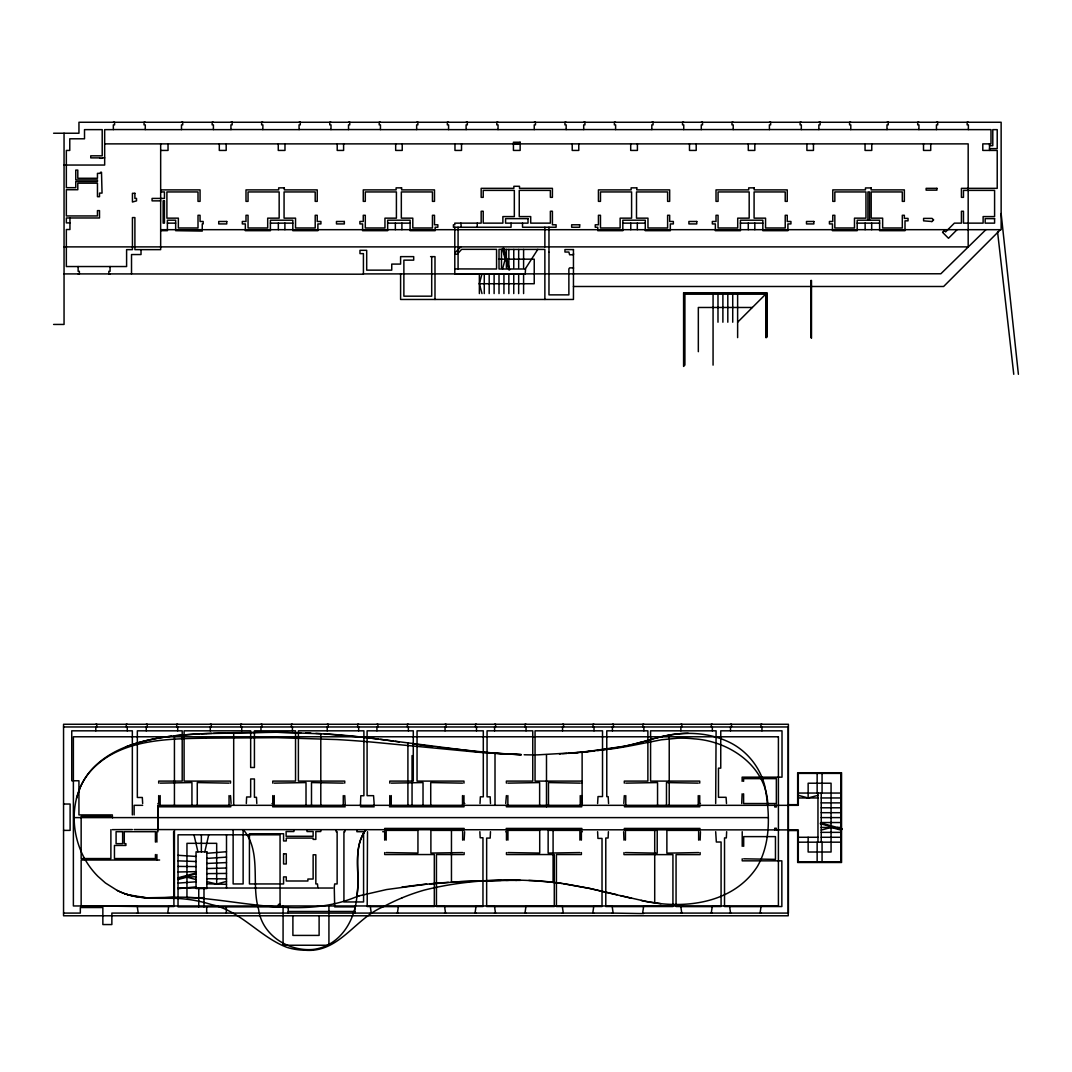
<?xml version="1.0" encoding="UTF-8"?>
<svg xmlns="http://www.w3.org/2000/svg" width="1072" height="1072" viewBox="0 0 1072 1072"><rect width="100%" height="100%" fill="white"/><g stroke="black" fill="none" stroke-linecap="round" stroke-linejoin="round"><path stroke-width="1.5" d="M174.428 829.902L174.428 897.291L146.489 897.787L128.305 894.798A66.437 66.437 0 0 1 117.223 890.443L105.445 882.993L97.967 876.4A80.092 80.092 0 0 1 82.397 854.33C72.548 833.48 71.1 808.342 80.373 787.022A66.424 66.424 0 0 1 89.083 772.631C109.009 748.068 141.477 739.975 171.48 736.183M233.696 805.327L233.696 732.672L268.804 732.203M320.796 805.327L320.796 733.637L315.851 733.369M407.909 805.327L407.909 743.177M495.009 805.327L495.009 753.201L437.818 747.331M555.189 882.511L553.085 882.243L553.085 829.902M582.123 805.327L582.123 752.249L593.942 751.057M117.237 890.443C134.348 899.408 154.127 898.336 172.806 897.344A212.671 212.671 0 0 1 188.417 897.318C243.639 900.493 303.296 919.267 356.788 896.621C360.768 874.739 351.737 849.011 365.793 829.902C352.152 848.354 360.366 873.184 357.03 894.383C355.904 915.649 345.037 937.987 324.575 946.496A41.768 41.768 0 0 1 312.461 949.511C287.899 951.32 262.01 934.972 258.593 909.351C250.942 883.542 261.863 851.905 243.518 829.902M204.806 851.838L208.732 834.807M481.998 293.567L479.372 283.732L481.998 273.909M502.54 268.992L505.167 259.169L502.54 249.347M76.527 798.238L80.373 787.049A64.963 64.963 0 0 1 89.083 772.765C117.665 739.198 165.624 738.809 206.239 738.179M454.796 227.237L454.796 273.909L525.226 273.909L525.575 268.442M525.937 267.893L537.822 249.347M454.796 252.952L460.866 246.882M737.63 322.216L765.797 294.05L765.797 337.613M931.876 221.663L933.618 219.934M942.529 232.316L944.271 230.587M957.082 229.689L948.492 238.279L942.703 232.49M1000.417 229.689L943.628 286.492L573.453 286.492M985.892 229.689L940.854 273.775L363.421 273.909L363.421 253.608L359.978 253.608L359.978 250.325L366.691 250.325L366.691 270.144L391.749 270.144L391.749 264.087L400.593 264.087L400.593 256.637L413.698 256.637L413.698 260.148L403.876 260.148L403.876 296.18L431.708 296.18L431.708 256.637M125.612 746.956C151.299 737.134 179.024 734.682 206.293 733.596L201.59 733.784M356.788 896.621L359.08 895.87M359.053 895.87L386.536 889.559L426.629 884.132M645.009 741.127L646.979 740.578M648.935 740.015L652.888 738.93M643.039 741.677L637.143 743.285A262.104 262.104 0 0 1 624.909 746.166L582.779 752.209L537.983 754.849A280.944 280.944 0 0 1 524.355 754.768L524.168 754.755M178.032 877.821L196.042 872.997M178.032 878.665L196.042 873.841M178.032 879.536L186.957 877.151L196.122 879.603M206.856 881.626L216.678 884.052L226.5 881.412M798.305 795.33L808.141 797.957L817.963 795.33M821.232 830.076L831.068 827.437L840.89 830.076M655.206 738.3C678.522 731.573 704.291 731.077 726.789 741.074C745.536 749.14 759.767 766.158 764.778 785.91C769.884 812.415 771.183 842.23 757.422 866.431C732.806 904.58 682.261 909.847 641.11 900.426M658.891 737.348L637.143 743.285A264.275 264.275 0 0 1 621.599 746.836L597.667 750.614M660.928 736.853L665.029 735.941M667.119 735.513L669.223 735.111A110.322 110.322 0 0 1 688.197 733.288M178.032 888.675L196.042 886.866M429.711 883.837L448.324 882.31M580.796 752.37L582.123 752.249M578.13 752.598L575.396 752.825M206.856 853.312L226.5 851.704M571.577 753.12L612.032 748.872A436.17 436.17 0 0 0 637.143 744.517L661.37 739.787L677.598 738.219A117.129 117.129 0 0 1 694.401 738.876C730.059 741.208 767.163 766.788 767.793 805.327M572.622 753.04L568.361 753.348M178.032 883.114L196.042 881.8M566.914 753.455L562.478 753.75M206.856 858.391L226.5 857.144M559.45 753.938L560.964 753.844M196.203 734.052L181.463 735.111A324.561 324.561 0 0 0 174.428 735.834L174.428 805.327M198.079 733.958L199.874 733.864M206.856 863.469L226.5 862.571M183.057 877.311L196.042 876.722M211.733 733.382L206.44 733.583L277.286 732.243L327.429 734.039A777.548 777.548 0 0 1 355.69 736.41L378.496 739.064M213.475 733.315L225.415 732.913M477.965 880.876L451.459 882.109L451.459 829.902M227.09 732.859L233.696 732.672M206.856 868.548L226.5 868.012M482.507 880.742L501.066 880.42M178.032 871.978L196.042 871.657M206.4 738.166L277.125 737.683L336.822 739.559A1098.666 1098.666 0 0 1 374.342 742.306L477.723 752.209A1303.204 1303.204 0 0 0 521.3 754.648L495.009 753.201M562.143 883.475C516.289 877.553 468.893 878.866 424.003 890.175A202.112 202.112 0 0 0 401.987 897.88M206.856 873.626L226.5 873.439M508.49 880.38L461.107 881.559L424.003 884.4A609.084 609.084 0 0 0 401.987 887.12M505.837 880.38L516.878 880.367M113.337 129.551L145.283 129.551M181.476 129.551L213.408 129.551M230.936 129.551L262.868 129.551M299.061 129.551L330.993 129.551M348.521 129.551L380.453 129.551M416.646 129.551L448.578 129.551M466.106 129.551L498.038 129.551M534.231 129.551L566.163 129.551M583.691 129.551L615.623 129.551M651.816 129.551L683.748 129.551M701.276 129.551L733.208 129.551M769.401 129.551L801.333 129.551M818.861 129.551L850.793 129.551M886.986 129.551L918.932 129.551M936.446 129.551L968.378 129.551M53.6 133.236L78.953 133.236L78.953 122.262L114.57 122.262L114.57 124.875L113.337 124.875L113.337 129.632L104.667 129.632L104.667 165.048L64.052 165.048M104.667 143.876L968.177 143.876L968.177 246.882L64.052 246.882M989.51 145.685L992.793 145.685L992.793 129.632L997.215 129.632L997.215 148.633L989.51 148.633M160.666 150.428L168.036 150.428L168.036 143.876M99.951 157.879L90.745 157.879L90.745 155.829L102.202 155.829L102.202 129.632L84.514 129.632L84.514 138.797L69.774 138.797L69.774 150.428L66.343 150.428L66.343 187.68L75.764 187.68L75.764 181.543L97.458 181.543L97.458 179.908L75.764 179.908L75.764 170.086L77.8 170.086L77.8 178.274L97.458 178.274L97.458 173.356L99.991 173.356L100.527 172.203M102.095 157.879L104.667 157.879M99.991 158.294L102.041 158.294M101.505 172.203L102.041 193.094L99.508 193.094L99.508 196.699L97.458 196.699L97.458 183.178L77.8 183.178L77.8 189.731L66.343 189.731L66.343 215.941L97.458 215.941L97.458 210.608L99.508 210.608L99.508 217.978L66.343 217.978L66.343 222.896L69.948 222.896M160.666 200.866L152.077 200.866L152.077 198.414L164.445 198.414L164.445 191.942L161.095 191.942L161.095 189.891L200.062 189.891L200.062 201.362L198.012 201.362L198.012 191.942L166.897 191.942L166.897 218.152L178.354 218.152L178.354 227.974L198.012 227.974L198.012 215.284L200.062 215.284L200.062 221.475L203.171 221.475L203.171 223.927L202.246 223.927L202.246 231.083L175.661 230.681L175.661 220.189L167.393 220.189L167.393 230.681L160.666 230.681M481.864 211.264L481.167 211.264L481.167 223.137L454.796 223.137L454.796 224.785L453.416 224.785L453.416 227.237L511.063 227.237L511.063 223.137M482.521 211.264L483.217 211.264L483.217 223.137L502.875 223.137L502.875 216.584L514.332 216.584L514.332 190.387L483.217 190.387L483.217 197.342L481.167 197.342L481.167 188.337L513.863 188.337L513.863 186.287L519.505 186.287L519.505 188.337L552.415 188.337L552.415 197.342L550.365 197.342L550.365 190.387L519.25 190.387L519.25 216.584L530.707 216.584L530.707 223.137L550.365 223.137L550.365 211.264L551.062 211.264M551.718 211.264L552.415 211.264L552.415 224.785L556.1 224.785L556.1 227.237L522.52 227.237L522.52 223.137M167.393 223.137L175.661 223.137M270.399 223.137L292.83 223.137M387.662 223.137L410.094 223.137M622.832 223.137L645.264 223.137M740.337 223.137L762.849 223.137M857.185 223.137L879.616 223.137M160.666 229.689L1001.141 229.689L1001.141 122.262L967.158 122.262L967.158 124.875L968.378 124.875L968.378 129.632L990.984 129.632L990.984 143.876L982.796 143.876L982.796 150.428L997.215 150.428L997.215 188.337L961.423 188.337L961.423 197.342L963.473 197.342L963.473 190.387L994.588 190.387L994.588 216.584L983.118 216.584L983.118 223.137L963.473 223.137L963.473 211.264L961.423 211.264L961.423 223.137L954.375 223.137L945.598 231.914L944.445 230.761M503.304 249.347L499.016 249.347L499.016 268.992L525.226 268.992M504.121 249.428L544.871 249.428L544.871 299.463M548.971 252.041L548.971 227.237M573.453 253.541L573.453 268.362M454.796 254.171L457.262 254.171L461.643 249.347L496.564 249.347L496.564 268.992L454.796 268.911M430.569 256.637L434.991 256.637L434.991 299.463M499.016 259.169L505.167 259.169M506.761 259.169L534.231 259.169L534.231 283.732L479.372 283.732M64.052 273.909L79.355 273.909L79.355 271.296L78.135 271.296L78.135 266.539M363.421 274.204L108.835 273.909L108.835 271.296L110.068 271.296L110.068 266.539M765.797 294.05L684.901 294.05L684.901 365.137M752.37 307.476L698.328 307.476L698.328 351.696M53.6 324.441L64.052 324.441L64.052 133.236M63.556 726.963L788.228 726.963L788.228 915.783L63.556 915.783L63.556 724.27L96.802 724.27L96.802 726.883M798.305 793.052L840.89 793.052M798.305 797.957L817.963 797.957M821.232 797.957L840.89 797.957M821.232 802.874L840.89 802.874M142.656 803.531L142.321 797.474L137.337 797.474L137.337 730.823L182.2 730.823L182.2 781.099L158.696 781.099L158.696 783.136M157.879 803.531L158.696 803.531L158.696 795.585M231.083 803.531L230.52 795.585M246.319 803.531L246.64 796.978L250.66 796.978L250.66 778.969L254.426 778.969L254.426 797.3L256.476 797.3L256.798 803.531M272.033 803.531L272.77 803.531L272.77 795.585M464.792 803.531L463.975 803.531L463.975 795.585M480.015 803.531L480.35 796.818L483.298 796.818L483.298 730.823L417.048 730.823L417.048 781.099L463.975 781.099L463.975 783.136M490.494 803.531L490.172 796.818L487.063 796.818L487.063 730.823L532.757 730.823L532.757 781.099L506.386 781.099L506.386 783.136M505.729 803.531L506.386 795.585M582.377 803.531L581.721 795.585M597.6 803.531L598.015 796.563L602.518 796.563L602.518 730.823L535.049 730.823L535.049 781.099L581.721 781.099L581.721 783.136M608.574 803.531L608.172 796.657L606.779 796.657L606.779 730.823L647.877 730.823L647.877 781.099L624.306 781.099L624.306 783.136M623.81 803.531L624.306 795.585M700.458 803.531L699.721 803.531L699.721 795.585M715.681 803.531L716.096 730.823L650.583 730.823L650.583 781.099L699.721 781.099L699.721 783.136M726.494 803.531L726.079 797.3L718.468 797.3L718.468 768.155L720.759 768.155L720.759 730.823L782.011 730.823L782.011 777.16L742.132 777.16L742.132 781.341M741.717 803.531L742.132 793.789M63.556 804.027L70.109 804.027L70.109 830.385L63.556 830.385M788.402 804.67L797.662 804.67L797.662 772.738L841.547 772.738L841.547 862.491L797.662 862.491L797.662 830.545L788.402 830.545M345.238 805.005L344.742 795.585M360.46 805.005L360.795 795.746L363.904 795.746L363.904 730.823L298.391 730.823L298.391 781.099L344.742 781.099L344.742 783.136M374.222 805.005L373.565 795.665L367.093 795.665L367.093 730.823L413.283 730.823L413.283 781.099L389.779 781.099L389.779 783.136M142.656 805.327L134.134 805.327L134.134 814.908M158.214 806.801L230.761 806.801L230.761 805.327M345.238 806.801L272.69 806.801L272.69 805.327M360.46 806.801L374.222 806.801M389.458 806.801L463.975 806.801L463.975 805.327M821.232 807.792L840.89 807.792M821.232 812.697L840.89 812.697M74.075 817.614L767.793 817.614M821.232 817.614L840.89 817.614M821.232 822.532L840.89 822.532M821.232 827.437L834.123 827.437M837.286 827.437L840.89 827.437M158.053 831.698L156.901 831.698L156.901 842.096M173.61 831.698L173.932 906.537L168.693 906.537L167.714 913.089L371.274 913.089L370.296 906.537L367.187 906.537L367.508 831.698M382.744 831.698L384.701 831.698L384.701 840.126M464.618 831.698L464.136 840.126M479.854 831.698L480.176 837.755L482.963 837.755L482.963 906.537L476.008 906.537L475.03 913.089L495.492 913.089L494.514 906.537L486.648 906.537L486.648 838.09L490.172 838.09L490.494 831.698M505.729 831.698L506.466 831.698L506.466 840.126M582.377 831.698L581.386 831.698L581.386 840.126M597.6 831.698L597.935 838.411L602.022 838.411L602.022 906.537L593.754 906.537L592.776 913.089L613.157 913.089L612.179 906.537L605.787 906.537L605.787 838.009L608.092 838.009L608.414 831.698M623.649 831.698L623.971 840.126M700.458 831.698L700.123 840.126M715.681 831.698L716.337 842.016L721.081 842.016L721.081 906.537L712.25 906.537L711.259 913.089L730.581 913.089L729.603 906.537L724.525 906.537L724.525 837.915L726.334 837.915L726.655 831.698M821.232 832.354L840.89 832.354M798.305 837.272L817.963 837.272M821.232 837.272L840.89 837.272M798.305 842.177L840.89 842.177M159.607 860.025L81.15 860.025L81.15 905.719L137.243 906.537L138.234 913.089L111.863 913.089L111.863 924.56L102.858 924.56L102.858 907.528L80.333 907.528L80.333 913.089L63.556 913.089M178.032 888.031L317.888 888.031L317.473 883.944L315.838 883.944L315.838 854.786L313.131 854.786L313.131 879.027L307.892 879.027L307.892 880.996L286.278 880.996L286.278 876.896L283.571 876.896L283.571 883.944L249.428 883.944L249.428 833.748L283.571 833.748L283.571 840.957L286.278 840.957L286.278 838.09L313.131 838.09L313.131 839.389L315.838 839.389L315.838 831.537L320.756 831.537L320.756 829.902M318.706 888.031L332.789 888.031M203.988 897.693L186.957 897.693L186.957 843.329L216.678 843.329L216.678 884.052M280.06 904.406L278.412 904.406L278.412 906.872L178.032 906.872L178.032 834.807L280.06 834.807L280.06 906.872L288.247 906.872L288.247 913.089M137.243 906.617L168.693 906.617M370.296 906.617L398.382 906.617M444.558 906.617L476.008 906.617M494.514 906.617L525.95 906.617M562.318 906.617L593.754 906.617M612.179 906.617L643.629 906.617M680.8 906.617L712.25 906.617M729.603 906.617L761.053 906.617M288.247 911.455L354.819 911.455M643.629 913.585L612.179 913.089M515.525 880.367L520.456 880.38M274.325 732.23L300.75 732.725M178.032 866.417L196.042 866.578M206.856 878.705L226.5 878.879M206.856 883.784L226.5 884.32M178.032 860.856L196.042 861.513M305.842 732.913L310.867 733.127M324.226 733.838L367.736 737.737L477.723 751.807A862.33 862.33 0 0 0 521.3 754.648M178.032 855.295L196.042 856.434M550.057 881.894L537.889 880.822A198.856 198.856 0 0 0 528.818 880.434M551.571 882.068L553.085 882.243M660.942 903.696L646.295 901.472L620.433 895.602M380.56 739.345L393.022 741.047M556.234 882.645L560.388 883.207M432.646 746.648L412.733 743.874M395.126 741.342L399.347 741.945M561.42 883.368L588.917 888.273L616.882 894.731M563.47 883.663L565.493 883.985M566.512 884.145L590.498 888.608L631.73 898.336M820.495 822.934L842.069 828.723M820.281 823.725L841.855 829.514M124.875 893.686C141.383 899.569 159.112 897.947 176.29 898.403A133.209 133.209 0 0 1 211.211 904.513C240.905 910.825 259.598 936.901 286.948 947.367A64.936 64.936 0 0 0 305.212 950.234C339.342 953.008 355.247 918.128 383.508 906.657A209.804 209.804 0 0 1 401.987 897.88M933.444 219.76L932.077 218.393L923.595 218.393L923.595 220.845L931.702 221.489M503.84 248.289L509.629 269.876M503.023 248.289L508.811 269.876M193.992 834.807L197.931 851.838M997.563 231.82L1013.764 374.302M1001.141 213.542L1018.4 374.302M989.51 143.876L989.51 150.428M968.378 122.262L936.446 122.262M930.724 143.876L930.724 150.428L923.515 150.428L923.515 143.876M918.932 122.262L886.986 122.262M871.764 143.876L871.764 150.428L865.05 150.428L865.05 143.876M871.683 223.137L871.683 229.689M869.553 220.189L869.553 191.942L867.918 191.942L867.918 220.189M865.131 223.137L865.131 229.689M850.793 122.262L818.861 122.262M831.068 825.775L831.068 783.217L808.141 783.217L808.141 797.957M831.068 826.619L831.068 852.012L808.141 852.012L808.141 837.272M822.063 773.394L822.063 793.052M822.063 842.177L822.063 861.834M821.232 793.052L821.232 842.177M817.963 793.052L817.963 842.177M817.145 773.394L817.145 793.052M817.145 842.177L817.145 861.834M813.46 143.876L813.46 150.428L806.908 150.428L806.908 143.876M811.491 280.435L811.491 338.27M810.834 280.462L810.834 337.613M801.333 122.262L769.401 122.262M776.356 805.327L776.356 806.975L774.721 806.975L774.721 805.327M776.356 829.902L776.356 828.254L774.721 828.254L774.721 829.902M767.11 336.956L767.11 292.75L683.588 292.75L683.588 366.436M766.453 337.613L766.453 293.393L684.244 293.393L684.244 365.78M761.951 724.27L730.501 724.27M761.951 726.883L761.951 730.823M761.053 913.089L729.603 913.089M760.959 726.883L760.959 724.27L788.402 724.27L788.402 913.089L760.061 913.089L761.053 906.537L781.85 906.537L781.85 860.843L742.213 860.843L742.213 858.806M754.822 143.876L754.822 150.428L748.283 150.428L748.283 143.876M754.822 223.137L754.822 229.689M748.283 223.137L748.283 229.689M743.687 846.357L743.687 836.616L775.458 836.616L775.458 859.369L743.687 858.806M743.606 781.341L743.606 778.634L776.356 778.634L776.356 803.531L743.606 803.531L743.606 793.789M742.213 831.698L742.213 846.357M737.63 294.05L737.63 337.613M733.208 122.262L701.276 122.262M732.725 294.05L732.725 322.216M731.493 726.883L731.493 724.27L711.339 724.27L711.339 726.883M730.501 726.883L730.501 730.823M727.808 294.05L727.808 322.216M722.89 294.05L722.89 322.216M717.985 294.05L717.985 322.216M713.068 294.05L713.068 365.137M712.331 724.27L680.881 724.27M712.331 726.883L712.331 730.823M712.25 913.089L680.8 913.089M700.123 852.575L700.123 854.625L676.057 854.625L676.057 906.537L680.8 906.537L681.779 913.089L642.637 913.089L643.629 906.537L672.935 906.537L672.935 854.625L623.971 854.625L623.971 852.575M699.962 829.902L699.962 828.428L624.306 828.428L624.306 829.902M699.802 805.327L699.802 806.801L624.467 806.801L624.467 805.327M698.649 840.126L698.649 830.385L666.878 830.385L666.878 853.151L698.649 852.575M698.247 783.136L666.476 782.573L666.476 805.327M698.247 795.585L698.247 805.327M696.197 143.876L696.197 150.428L689.484 150.428L689.484 143.876M683.748 122.262L651.816 122.262M681.859 726.883L681.859 724.27L642.892 724.27L642.892 726.883M680.881 726.883L680.881 730.823M669.223 735.111L669.223 805.327M657.551 805.327L657.551 782.573L625.78 783.136M654.711 829.902L654.711 902.892M643.87 724.27L612.42 724.27M643.87 726.883L643.87 730.823M637.411 143.876L637.411 150.428L630.698 150.428L630.698 143.876M637.317 223.137L637.317 229.689M630.778 223.137L630.778 229.689M625.78 795.585L625.78 805.327M625.445 840.126L625.445 830.385L657.216 830.385L657.216 853.151L625.445 852.575M615.623 122.262L583.691 122.262M613.412 726.883L613.412 724.27L593.017 724.27L593.017 726.883M612.42 726.883L612.42 730.823M594.009 724.27L562.559 724.27M594.009 726.883L594.009 730.823M593.754 913.089L562.318 913.089M581.721 805.327L581.721 806.801L506.386 806.801L506.386 805.327M581.882 829.902L581.882 828.428L506.225 828.428L506.225 829.902M581.386 852.575L581.386 854.545L556.422 854.545L556.422 906.537L562.318 906.537L563.296 913.089L524.972 913.089L525.95 906.537L554.291 906.537L554.291 854.545L506.466 854.545L506.466 852.575M580.247 783.136L548.475 782.573L548.475 805.327M580.247 795.585L580.247 805.327M579.912 840.126L579.912 830.385L548.14 830.385L548.14 853.071L579.912 852.575M578.773 143.876L578.773 150.428L572.22 150.428L572.22 143.876M566.163 122.262L534.231 122.262M563.537 726.883L563.537 724.27L525.052 724.27L525.052 726.883M562.559 726.883L562.559 730.823M548.971 252.282L548.971 294.867L568.87 294.867L568.87 268.938L569.607 267.879L573.453 267.879L573.453 299.463L400.593 299.463L400.593 273.909M546.492 754.608L546.492 806.801M544.871 227.237L544.871 246.882M539.631 805.327L539.631 782.573L507.86 783.136M526.044 724.27L494.594 724.27M526.044 726.883L526.044 730.823M525.95 913.089L494.514 913.089M523.592 249.428L523.592 267.692M523.592 275.223L523.592 293.567M519.17 143.876L514.413 143.876M518.674 249.428L518.674 267.692M518.674 275.223L518.674 293.567M513.756 249.428L513.756 267.692M513.756 275.223L513.756 293.567M508.852 249.428L508.852 266.955M508.852 275.223L508.852 293.567M507.86 795.585L507.86 805.327M507.94 840.126L507.94 830.385L539.712 830.385L539.712 853.071L507.94 852.575M506.386 249.428L506.386 257.789M506.386 260.844L506.386 267.692M503.934 275.223L503.934 293.567M501.482 249.347L501.482 267.692M499.016 275.223L499.016 293.567M498.038 122.262L466.106 122.262M495.572 726.883L495.572 724.27L475.512 724.27L475.512 726.883M494.594 726.883L494.594 730.823M494.112 275.223L494.112 293.567M489.194 275.223L489.194 293.567M484.276 275.223L484.276 293.567M479.372 275.223L479.372 293.567M477.241 223.137L477.241 227.237M476.491 724.27L445.054 724.27M476.491 726.883L476.491 730.823M476.008 913.089L444.558 913.089M464.136 829.902L464.136 828.428L384.701 828.428L384.701 829.902M464.136 852.575L464.136 854.545L436.451 854.545L436.451 906.537L444.558 906.537L445.55 913.089L397.39 913.089L398.382 906.537L434.321 906.537L434.321 854.545L384.701 854.545L384.701 852.575M462.501 783.136L430.73 782.573L430.73 805.327M462.501 795.585L462.501 805.327M462.662 840.126L462.662 830.385L430.89 830.385L430.89 853.071L462.662 852.575M461.523 143.876L461.523 150.428L454.97 150.428L454.97 143.876M461.268 227.237L460.866 223.137M458.079 227.237L458.079 268.992M448.578 122.262L416.646 122.262M446.032 726.883L446.032 724.27L407.387 724.27L407.387 726.883M445.054 726.883L445.054 730.823M423.025 805.327L423.025 782.573L391.253 783.136M412.05 755.572L412.05 805.327M408.365 724.27L376.929 724.27M408.365 726.883L408.365 730.823M402.228 143.876L402.228 150.428L395.675 150.428L395.675 143.876M401.906 223.137L401.906 229.689M398.382 913.089L370.296 913.089M395.354 223.137L395.354 229.689M391.253 795.585L391.253 805.327M389.779 795.585L389.779 805.005M386.175 840.126L386.175 830.385L417.946 830.385L417.946 853.071L386.175 852.575M380.453 122.262L348.521 122.262M377.907 726.883L377.907 724.27L357.686 724.27L357.686 726.883M376.929 726.883L376.929 730.823M358.664 724.27L327.215 724.27M358.664 726.883L358.664 730.823M356.869 829.902L356.869 831.698L363.582 831.698L363.582 901.954L343.924 901.954L343.924 831.698L344.903 831.698L344.903 829.902M354.819 913.089L354.819 906.872L334.678 906.872L334.263 887.214L334.678 883.944L337.131 883.944L337.131 831.698L336.152 831.698L336.152 829.902M343.603 143.876L343.603 150.428L337.211 150.428L337.211 143.876M343.268 783.136L311.496 782.573L311.496 805.327M343.268 795.585L343.268 805.327M330.993 122.262L299.061 122.262M328.93 905.961L328.93 945.249L283.075 945.249L283.075 905.961M328.206 726.883L328.206 724.27L291.437 724.27L291.437 726.883M327.215 726.883L327.215 730.823M319.108 915.783L319.108 935.414L292.897 935.414L292.897 915.783M307.007 829.902L307.007 831.537L313.131 831.537L313.131 836.281L286.117 836.281L286.117 831.537L293.902 831.537L293.902 829.902M306.016 805.327L306.016 782.573L274.244 783.136M292.415 724.27L260.978 724.27M292.415 726.883L292.415 730.823M284.978 143.876L284.978 150.428L278.264 150.428L278.264 143.876M284.897 223.137L284.897 229.689M278.345 223.137L278.345 229.689M274.244 795.585L274.244 805.327M272.77 783.136L272.77 781.099L295.537 781.099L295.537 730.823L254.426 730.823L254.426 767.498L250.66 767.498L250.66 730.823L184.089 730.823L184.089 781.099L230.52 781.099L230.52 783.136M262.868 122.262L230.936 122.262M261.957 726.883L261.957 724.27L240.744 724.27L240.744 726.883M260.978 726.883L260.978 730.823M243.13 829.902L243.13 883.944L233.133 883.944L233.133 829.902M241.736 724.27L210.286 724.27M241.736 726.883L241.736 730.823M229.046 783.136L197.275 782.573L197.275 805.327M229.046 795.585L229.046 805.327M226.5 834.807L226.5 888.031M226.179 143.876L226.179 150.428L219.304 150.428L219.304 143.876M226.339 906.872L226.339 913.089M213.408 122.262L181.476 122.262M211.278 726.883L211.278 724.27L176.719 724.27L176.719 726.883M210.286 726.883L210.286 730.823M206.682 906.872L206.682 913.089M203.988 888.527L203.988 906.872M201.362 834.807L201.362 851.838M198.749 888.527L198.749 906.872M191.942 805.327L191.942 782.573L160.17 783.136M177.697 724.27L146.261 724.27M177.697 726.883L177.697 730.823M168.693 913.089L137.243 913.089M160.666 143.876L160.666 249.642L134.898 249.642L134.898 217.576L132.432 217.576L132.432 249.642L126.603 249.642L126.603 266.539L66.343 266.539L66.343 229.529L69.948 229.529L69.948 217.978M160.17 795.585L160.17 805.327M158.053 805.327L158.053 829.902M157.879 829.902L157.879 805.327L798.305 805.327L798.305 773.394L840.89 773.394L840.89 861.834L798.305 861.834L798.305 829.902L134.134 829.567M156.901 854.545L156.901 860.025M155.427 842.096L155.427 831.698L124.272 831.698L124.272 843.651L125.906 843.651L125.906 845.46L114.449 845.46L114.449 858.551L155.427 858.551L155.427 854.545M147.239 726.883L147.239 724.27L126.282 724.27L126.282 726.883M146.261 726.883L146.261 730.823M145.283 122.262L113.337 122.262M141.022 249.642L141.022 254.546L131.521 254.546L131.521 273.909M132.338 814.908L132.338 730.823L71.744 730.823L71.744 780.764L78.939 780.764L78.939 814.908L112.359 814.908L112.359 817.199M132.338 829.567L112.359 829.648M127.26 724.27L95.81 724.27M127.26 726.883L127.26 730.823M112.52 817.038L112.52 817.856M110.885 817.199L110.885 816.382L81.15 816.382L81.15 858.551L110.885 858.551L110.885 829.648M110.068 273.909L78.135 273.909M95.81 726.883L95.81 730.823M283.571 853.808L283.571 863.965L286.278 863.965L286.278 853.808L283.571 853.808M182.696 122.262L144.05 122.262L144.05 124.875L145.283 124.875L145.283 129.632L181.476 129.632L181.476 124.875L182.696 124.875L182.696 122.262M232.155 122.262L212.176 122.262L212.176 124.875L213.408 124.875L213.408 129.632L230.936 129.632L230.936 124.875L232.155 124.875L232.155 122.262M300.281 122.262L261.635 122.262L261.635 124.875L262.868 124.875L262.868 129.632L299.061 129.632L299.061 124.875L300.281 124.875L300.281 122.262M349.74 122.262L329.761 122.262L329.761 124.875L330.993 124.875L330.993 129.632L348.521 129.632L348.521 124.875L349.74 124.875L349.74 122.262M417.866 122.262L379.22 122.262L379.22 124.875L380.453 124.875L380.453 129.632L416.646 129.632L416.646 124.875L417.866 124.875L417.866 122.262M467.325 122.262L447.346 122.262L447.346 124.875L448.578 124.875L448.578 129.632L466.106 129.632L466.106 124.875L467.325 124.875L467.325 122.262M535.464 122.262L496.805 122.262L496.805 124.875L498.038 124.875L498.038 129.632L534.231 129.632L534.231 124.875L535.464 124.875L535.464 122.262M584.923 122.262L564.944 122.262L564.944 124.875L566.163 124.875L566.163 129.632L583.691 129.632L583.691 124.875L584.923 124.875L584.923 122.262M653.049 122.262L614.39 122.262L614.39 124.875L615.623 124.875L615.623 129.632L651.816 129.632L651.816 124.875L653.049 124.875L653.049 122.262M702.508 122.262L682.529 122.262L682.529 124.875L683.748 124.875L683.748 129.632L701.276 129.632L701.276 124.875L702.508 124.875L702.508 122.262M770.634 122.262L731.988 122.262L731.988 124.875L733.208 124.875L733.208 129.632L769.401 129.632L769.401 124.875L770.634 124.875L770.634 122.262M820.093 122.262L800.114 122.262L800.114 124.875L801.333 124.875L801.333 129.632L818.861 129.632L818.861 124.875L820.093 124.875L820.093 122.262M888.219 122.262L849.573 122.262L849.573 124.875L850.793 124.875L850.793 129.632L886.986 129.632L886.986 124.875L888.219 124.875L888.219 122.262M937.678 122.262L917.699 122.262L917.699 124.875L918.932 124.875L918.932 129.632L936.446 129.632L936.446 124.875L937.678 124.875L937.678 122.262M520.148 142.241L513.434 142.241L513.434 150.428L520.148 150.428L520.148 142.241M284.335 187.855L278.68 187.855L278.68 189.891L245.997 189.891L245.997 201.362L248.047 201.362L248.047 191.942L279.162 191.942L279.162 218.152L267.692 218.152L267.692 227.974L248.047 227.974L248.047 215.284L245.997 215.284L245.997 221.475L242.312 221.475L242.312 223.927L245.341 223.927L245.341 230.681L270.399 230.681L270.399 220.189L292.83 220.189L292.83 230.681L317.888 230.681L317.888 223.927L320.917 223.927L320.917 221.475L317.232 221.475L317.232 215.284L315.195 215.284L315.195 227.974L295.537 227.974L295.537 218.152L284.067 218.152L284.067 191.942L315.195 191.942L315.195 201.362L317.232 201.362L317.232 189.891L284.335 189.891L284.335 187.855M401.598 187.855L396.104 187.855L396.104 189.891L363.261 189.891L363.261 201.362L365.297 201.362L365.297 191.942L396.412 191.942L396.412 218.152L384.955 218.152L384.955 227.974L365.297 227.974L365.297 215.284L363.261 215.284L363.261 221.475L359.897 221.475L359.897 223.927L362.604 223.927L362.604 230.681L387.662 230.681L387.662 220.189L410.094 220.189L410.094 230.681L435.152 230.681L435.152 227.237L437.858 227.237L437.858 224.785L434.495 224.785L434.495 215.284L432.445 215.284L432.445 227.974L412.8 227.974L412.8 218.152L401.33 218.152L401.33 191.942L432.445 191.942L432.445 201.362L434.495 201.362L434.495 189.891L401.638 189.891L401.598 187.855M636.768 187.855L631.113 187.855L631.113 189.891L598.431 189.891L598.431 201.362L600.481 201.362L600.481 191.942L631.596 191.942L631.596 218.152L620.125 218.152L620.125 227.974L600.481 227.974L600.481 215.284L598.431 215.284L598.431 224.785L595.241 224.785L595.241 227.237L597.774 227.237L597.774 230.681L622.832 230.681L622.832 220.189L645.264 220.189L645.264 230.681L670.322 230.681L670.322 223.927L673.35 223.927L673.35 221.475L669.665 221.475L669.665 215.284L667.615 215.284L667.615 227.974L647.97 227.974L647.97 218.152L636.5 218.152L636.5 191.942L667.615 191.942L667.615 201.362L669.665 201.362L669.665 189.891L636.768 189.891L636.768 187.855M754.192 187.855L748.698 187.855L748.698 189.891L716.016 189.891L716.016 201.362L718.066 201.362L718.066 191.942L749.181 191.942L749.181 218.152L737.71 218.152L737.71 227.974L718.066 227.974L718.066 215.284L716.016 215.284L716.016 221.475L712.331 221.475L712.331 223.927L715.359 223.927L715.359 230.681L740.417 230.681L740.417 220.189L762.849 220.189L762.849 230.681L787.907 230.681L787.907 223.927L790.935 223.927L790.935 221.475L787.25 221.475L787.25 215.284L785.213 215.284L785.213 227.974L765.555 227.974L765.555 218.152L754.085 218.152L754.085 191.942L785.213 191.942L785.213 201.362L787.25 201.362L787.25 189.891L754.192 189.891L754.192 187.855M871.121 187.935L865.466 187.935L865.466 189.891L832.783 189.891L832.783 201.362L834.833 201.362L834.833 191.942L865.948 191.942L865.948 218.152L854.478 218.152L854.478 227.974L834.833 227.974L834.833 215.284L832.783 215.284L832.783 221.475L829.42 221.475L829.42 223.927L832.462 223.927L832.462 230.681L857.185 230.681L857.185 220.189L879.616 220.189L879.616 230.681L905.009 230.681L905.009 220.845L908.038 220.845L908.038 218.393L904.353 218.393L904.353 215.284L902.302 215.284L902.302 227.974L882.645 227.974L882.645 218.152L871.188 218.152L871.188 191.942L902.302 191.942L902.302 201.362L904.353 201.362L904.353 189.891L871.121 189.891L871.121 187.935M936.928 188.337L926.128 188.337L926.128 190.146L936.928 190.146L936.928 188.337M134.898 193.308L132.432 193.308L132.432 202.018L136.519 200.866L136.519 198.414L134.898 198.414L134.898 193.308M164.445 200.866L163.132 200.866L163.132 223.137L164.445 223.137L164.445 200.866M528.014 218.634L505.569 218.634L505.569 223.137L528.014 223.137L528.014 218.634M994.588 218.634L985.168 218.634L985.168 223.137L994.588 223.137L994.588 218.634M226.755 221.475L218.728 221.475L218.728 223.927L226.755 223.927L226.755 221.475M344.34 221.475L336.474 221.475L336.474 223.927L344.34 223.927L344.34 221.475M696.773 221.475L688.907 221.475L688.907 223.927L696.773 223.927L696.773 221.475M813.862 221.475L806.492 221.475L806.492 223.927L813.862 223.927L813.862 221.475M579.671 224.785L571.657 224.785L571.657 227.237L579.671 227.237L579.671 224.785M573.453 249.575L564.944 249.575L564.944 252.041L568.87 252.041L569.607 254.774L573.453 254.774L573.453 249.575M778.406 736.786L73.378 736.786L73.378 905.961L778.406 905.961L778.406 736.786M122.637 831.698L116.084 831.698L116.084 843.651L122.637 843.651L122.637 831.698M206.856 851.838L196.042 851.838L196.042 888.527L206.856 888.527L206.856 851.838"/></g></svg>
